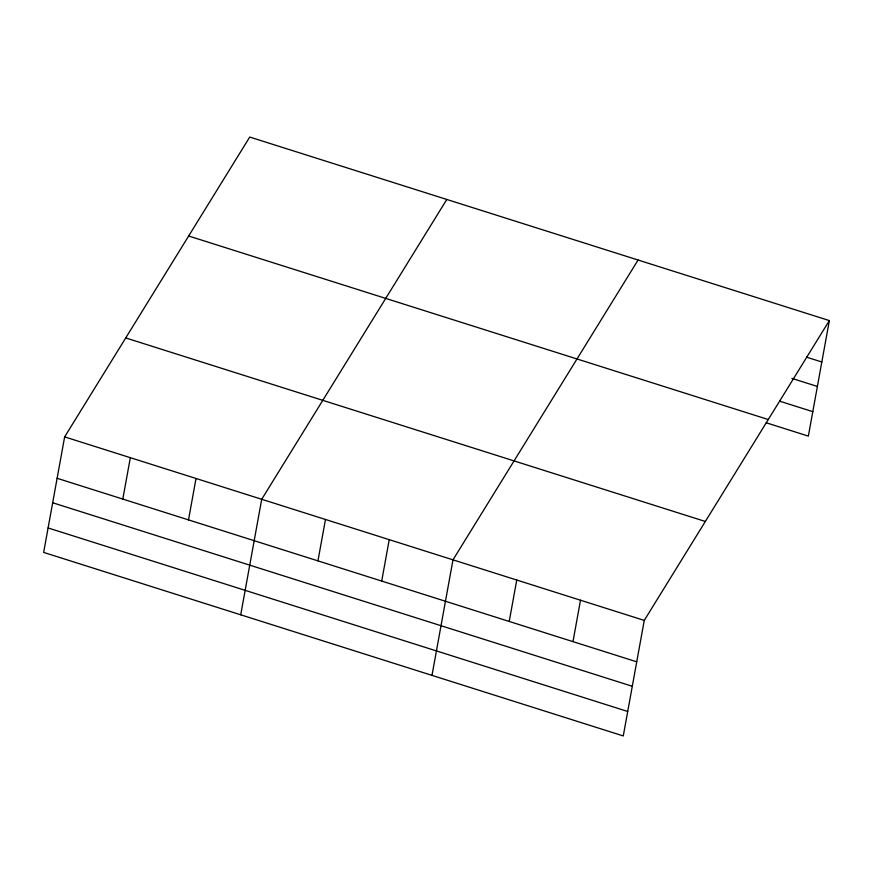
<?xml version="1.0" encoding="UTF-8"?>
<svg xmlns="http://www.w3.org/2000/svg" width="873" height="873" viewBox="0 0 873 873"><rect width="100%" height="100%" fill="white"/><g stroke="black" fill="none" stroke-linecap="round" stroke-linejoin="round"><path stroke-width="1.31" d="M64.646 436.882L43.65 552.413L623.267 735.939L644.263 620.408L829.35 320.587L249.733 137.061L64.646 436.882L644.263 620.408M122.809 499.083L130.339 457.681M188.503 519.882L196.021 478.48M240.719 614.81L261.714 499.28L446.801 199.459M317.947 560.881L325.476 519.468M381.708 581.069L389.227 539.656M431.993 675.375L452.989 559.844L638.076 260.023M509.221 621.445L516.751 580.032M572.983 641.633L580.501 600.22M829.35 320.587L808.354 436.118L766.276 422.794M806.521 357.155L821.82 362M791.876 378.38L817.379 386.455M779.644 401.165L812.796 411.663M188.655 236.005L768.273 419.531M125.723 337.938L705.34 521.476M57.116 478.284L636.733 661.821M52.675 502.75L632.292 686.276M48.091 527.947L627.709 711.484"/></g></svg>
